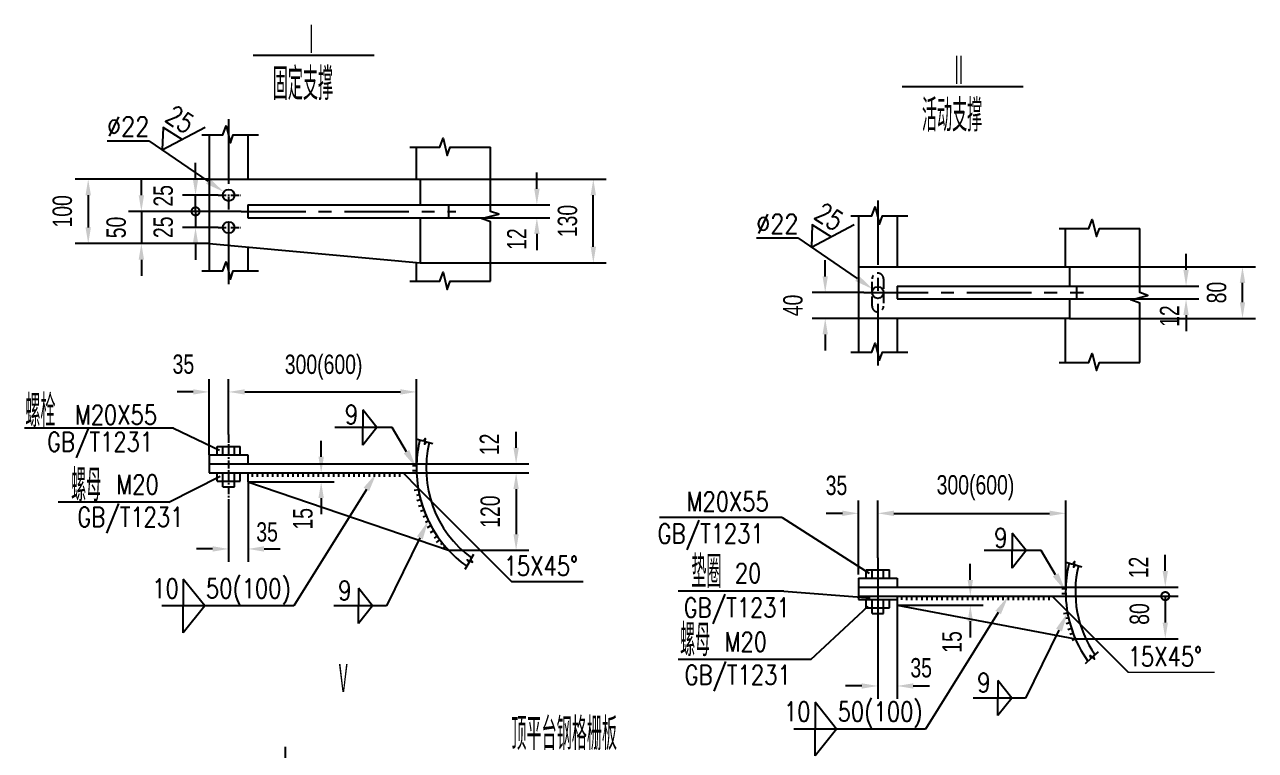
# Model space of a CAD drawing. Extents: x 148 to 221443, y -36682 to 6758.
# Drawn here: x 82846 to 86663, y -9674 to -7423 of the extents above; entities that cross this region are included whole.
import ezdxf
from ezdxf.enums import TextEntityAlignment as Align

# ---------------------------------------------------------------- set-up
doc = ezdxf.new("R2010")
doc.units = 0
doc.header["$LTSCALE"] = 10
doc.header["$MEASUREMENT"] = 0
doc.linetypes.add('CENTERX2', pattern=[4, 2.5, -0.5, 0.5, -0.5])
doc.linetypes.add('HIDDENX2', pattern=[0.75, 0.5, -0.25])
for name, color, linetype in [('2', 4, 'Continuous'), ('CENTER', 1, 'CENTERX2'), ('DIM', 4, 'Continuous'), ('HIDDEN', 7, 'HIDDENX2'), ('MAIN', 6, 'Continuous'), ('RED', 7, 'Continuous'), ('WHITE', 7, 'Continuous')]:
    doc.layers.add(name, color=color, linetype=linetype)
doc.layers.add('2（细实线）', color=3, linetype='Continuous', lineweight=20)
doc.styles.add('HZ', font='ROMS.SHX', dxfattribs={"width": 0.75, "bigfont": 'GBCBIG.SHX'})
doc.styles.get("Standard").update_dxf_attribs({"font": 'wison_e.shx', "width": 0.75, "bigfont": 'wison_c.shx'})
doc.styles.add('XW', font='ROMANS.shx', dxfattribs={"width": 0.85})
doc.dimstyles.new('DIM1', dxfattribs={"dimscale": 20, "dimtxt": 3, "dimasz": 2.5, "dimexe": 2, "dimexo": 0, "dimgap": 1, "dimtad": 0, "dimdec": 0, "dimzin": 0, "dimdsep": 46, "dimtxsty": 'Standard', "dimcen": 2, "dimclrd": 3, "dimclre": 3, "dimclrt": 3, "dimadec": 0, "dimazin": 0, "dimtfac": 0.666667, "dimtdec": 0, "dimtofl": 0, "dimtmove": 2, "dimatfit": 1, "dimfxl": 2, "dimtvp": 1.333333, "dimtolj": 1, "dimtzin": 0, "dimarcsym": 0})

# ---------------------------------------------------------------- blocks, each defined once
blk = doc.blocks.new('_DotSmall')
at = {"layer": 'WHITE', "color": 0, "const_width": 0.5}
blk.add_lwpolyline([(-0.0625, 0, 1), (0.0625, 0, 1)], format="xyb", close=True, dxfattribs=at)
blk = doc.blocks.new('*D410')
at = {"layer": 'Defpoints', "color": 0}
for p in [(83445.5, -7951.8), (83375.7, -8001.8), (83517.3, -8001.8)]:
    blk.add_point(p, dxfattribs=at)
at = {"layer": 'DIM', "color": 3, "lineweight": -2}
for p, q in [((83375.7, -7901.8), (83375.7, -7851.8)), ((83445.5, -7951.8), (83335.7, -7951.8)), ((83517.3, -8001.8), (83335.7, -8001.8)), ((83375.7, -8001.8), (83375.7, -8051.8))]:
    blk.add_line(p, q, dxfattribs=at)
at = {"layer": 'DIM', "color": 3}
blk.add_solid([(83367.3, -7901.8), (83384, -7901.8), (83375.7, -7951.8)], dxfattribs=at)
at = {"layer": 'DIM', "color": 3, "lineweight": -2, "xscale": 50, "yscale": 50, "zscale": 50, "rotation": 90}
blk.add_blockref('_DotSmall', (83375.7, -8001.8), dxfattribs=at)
at = {"layer": 'DIM', "color": 3, "insert": (83275.7, -7953.6), "char_height": 60, "attachment_point": 5, "rotation": 90}
blk.add_mtext('\\A1;25', dxfattribs=at)
blk = doc.blocks.new('*D411')
at = {"layer": 'Defpoints', "color": 0}
for p in [(83517.3, -8001.8), (83375.7, -8051.8), (83445.5, -8051.8)]:
    blk.add_point(p, dxfattribs=at)
at = {"layer": 'DIM', "color": 3, "lineweight": -2}
for p, q in [((83375.7, -8001.8), (83375.7, -7951.8)), ((83517.3, -8001.8), (83335.7, -8001.8)), ((83445.5, -8051.8), (83335.7, -8051.8)), ((83375.7, -8101.8), (83375.7, -8151.8))]:
    blk.add_line(p, q, dxfattribs=at)
at = {"layer": 'DIM', "color": 3}
blk.add_solid([(83384, -8101.8), (83367.3, -8101.8), (83375.7, -8051.8)], dxfattribs=at)
at = {"layer": 'DIM', "color": 3, "insert": (83275.7, -8051.2), "char_height": 60, "attachment_point": 5, "rotation": 90}
blk.add_mtext('\\A1;25', dxfattribs=at)
blk = doc.blocks.new('_None')
blk = doc.blocks.new('*D412')
at = {"layer": 'Defpoints', "color": 0}
for p in [(83418.4, -7901.8), (83042.8, -8101.8), (83418.4, -8101.8)]:
    blk.add_point(p, dxfattribs=at)
at = {"layer": 'DIM', "color": 3, "lineweight": -2}
for p, q in [((83418.4, -7901.8), (83002.8, -7901.8)), ((83042.8, -7951.8), (83042.8, -8051.8)), ((83418.4, -8101.8), (83002.8, -8101.8))]:
    blk.add_line(p, q, dxfattribs=at)
at = {"layer": 'DIM', "color": 3}
for points in [[(83051.2, -7951.8), (83034.5, -7951.8), (83042.8, -7901.8)], [(83034.5, -8051.8), (83051.2, -8051.8), (83042.8, -8101.8)]]:
    blk.add_solid(points, dxfattribs=at)
at = {"layer": 'DIM', "color": 3, "insert": (82962.8, -8001.8), "char_height": 60, "attachment_point": 5, "rotation": 90}
blk.add_mtext('\\A1;100', dxfattribs=at)
blk = doc.blocks.new('*D413')
at = {"layer": 'Defpoints', "color": 0}
for p in [(83517.3, -8001.8), (83207.7, -8101.8), (83418.4, -8101.8)]:
    blk.add_point(p, dxfattribs=at)
at = {"layer": 'DIM', "color": 3, "lineweight": -2}
for p, q in [((83207.7, -7951.8), (83207.7, -7901.8)), ((83517.3, -8001.8), (83167.7, -8001.8)), ((83207.7, -8001.8), (83207.7, -8101.8)), ((83418.4, -8101.8), (83167.7, -8101.8)), ((83207.7, -8151.8), (83207.7, -8201.8))]:
    blk.add_line(p, q, dxfattribs=at)
at = {"layer": 'DIM', "color": 3}
for points in [[(83199.3, -7951.8), (83216, -7951.8), (83207.7, -8001.8)], [(83216, -8151.8), (83199.3, -8151.8), (83207.7, -8101.8)]]:
    blk.add_solid(points, dxfattribs=at)
at = {"layer": 'DIM', "color": 3, "insert": (83129.7, -8051.8), "char_height": 60, "attachment_point": 5, "rotation": 90}
blk.add_mtext('\\A1;50', dxfattribs=at)
blk = doc.blocks.new('*D414')
at = {"layer": 'Defpoints', "color": 0}
for p in [(84160.6, -7981.7), (84434.3, -7981.7), (84160.6, -8021.8)]:
    blk.add_point(p, dxfattribs=at)
at = {"layer": 'DIM', "color": 3, "lineweight": -2}
for p, q in [((84434.3, -7931.7), (84434.3, -7881.7)), ((84160.6, -7981.7), (84474.3, -7981.7)), ((84160.6, -8021.8), (84474.3, -8021.8)), ((84434.3, -8071.8), (84434.3, -8121.8))]:
    blk.add_line(p, q, dxfattribs=at)
at = {"layer": 'DIM', "color": 3}
for points in [[(84426, -7931.7), (84442.7, -7931.7), (84434.3, -7981.7)], [(84442.7, -8071.8), (84426, -8071.8), (84434.3, -8021.8)]]:
    blk.add_solid(points, dxfattribs=at)
at = {"layer": 'DIM', "color": 3, "insert": (84372.1, -8087.9), "char_height": 60, "attachment_point": 5, "rotation": 90}
blk.add_mtext('\\A1;12', dxfattribs=at)
blk = doc.blocks.new('*D415')
at = {"layer": 'Defpoints', "color": 0}
for p in [(84072.7, -7901.8), (84609.4, -7901.8), (84072.7, -8161.8)]:
    blk.add_point(p, dxfattribs=at)
at = {"layer": 'DIM', "color": 3, "lineweight": -2}
for p, q in [((84072.7, -7901.8), (84649.4, -7901.8)), ((84609.4, -8111.8), (84609.4, -7951.8)), ((84072.7, -8161.8), (84649.4, -8161.8))]:
    blk.add_line(p, q, dxfattribs=at)
at = {"layer": 'DIM', "color": 3}
for points in [[(84617.7, -7951.8), (84601, -7951.8), (84609.4, -7901.8)], [(84601, -8111.8), (84617.7, -8111.8), (84609.4, -8161.8)]]:
    blk.add_solid(points, dxfattribs=at)
at = {"layer": 'DIM', "color": 3, "insert": (84529.4, -8031.8), "char_height": 60, "attachment_point": 5, "rotation": 90}
blk.add_mtext('\\A1;130', dxfattribs=at)
blk = doc.blocks.new('*D416')
at = {"layer": 'Defpoints', "color": 0}
for p in [(83478.4, -8561.8), (83478.4, -8694.2), (83418.4, -8757.1)]:
    blk.add_point(p, dxfattribs=at)
at = {"layer": 'DIM', "color": 3, "lineweight": -2}
for p, q in [((83418.4, -8757.1), (83418.4, -8521.8)), ((83478.4, -8694.2), (83478.4, -8521.8)), ((83368.4, -8561.8), (83318.4, -8561.8)), ((83528.4, -8561.8), (83578.4, -8561.8))]:
    blk.add_line(p, q, dxfattribs=at)
at = {"layer": 'DIM', "color": 3}
for points in [[(83368.4, -8570.1), (83368.4, -8553.5), (83418.4, -8561.8)], [(83528.4, -8553.5), (83528.4, -8570.1), (83478.4, -8561.8)]]:
    blk.add_solid(points, dxfattribs=at)
at = {"layer": 'DIM', "color": 3, "insert": (83338, -8476), "char_height": 60, "attachment_point": 5}
blk.add_mtext('\\A1;35', dxfattribs=at)
blk = doc.blocks.new('*D417')
at = {"layer": 'Defpoints', "color": 0}
for p in [(84061.2, -8561.8), (83478.4, -8694.2), (84061.2, -8785.1)]:
    blk.add_point(p, dxfattribs=at)
at = {"layer": 'DIM', "color": 3, "lineweight": -2}
for p, q in [((83478.4, -8694.2), (83478.4, -8521.8)), ((84061.2, -8785.1), (84061.2, -8521.8)), ((83528.4, -8561.8), (84011.2, -8561.8))]:
    blk.add_line(p, q, dxfattribs=at)
at = {"layer": 'DIM', "color": 3}
for points in [[(83528.4, -8553.5), (83528.4, -8570.1), (83478.4, -8561.8)], [(84011.2, -8570.1), (84011.2, -8553.5), (84061.2, -8561.8)]]:
    blk.add_solid(points, dxfattribs=at)
at = {"layer": 'DIM', "color": 3, "insert": (83772.9, -8485.1), "char_height": 60, "attachment_point": 5}
blk.add_mtext('\\A1;300(600)', dxfattribs=at)
blk = doc.blocks.new('*D418')
at = {"layer": 'Defpoints', "color": 0}
for p in [(83718.6, -8813.1), (83765.3, -8813.1), (83538.4, -8841.1)]:
    blk.add_point(p, dxfattribs=at)
at = {"layer": 'DIM', "color": 3, "lineweight": -2}
for p, q in [((83765.3, -8763.1), (83765.3, -8713.1)), ((83718.6, -8813.1), (83805.3, -8813.1)), ((83538.4, -8841.1), (83805.3, -8841.1)), ((83765.3, -8891.1), (83765.3, -8941.1))]:
    blk.add_line(p, q, dxfattribs=at)
at = {"layer": 'DIM', "color": 3}
for points in [[(83756.9, -8763.1), (83773.6, -8763.1), (83765.3, -8813.1)], [(83773.6, -8891.1), (83756.9, -8891.1), (83765.3, -8841.1)]]:
    blk.add_solid(points, dxfattribs=at)
at = {"layer": 'DIM', "color": 3, "insert": (83708.9, -8955.3), "char_height": 60, "attachment_point": 5, "rotation": 90}
blk.add_mtext('\\A1;15', dxfattribs=at)
blk = doc.blocks.new('*D419')
at = {"layer": 'Defpoints', "color": 0}
for p in [(84061.2, -8785.1), (84061.2, -8813.1), (84369.9, -8813.1)]:
    blk.add_point(p, dxfattribs=at)
at = {"layer": 'DIM', "color": 3, "lineweight": -2}
for p, q in [((84369.9, -8735.1), (84369.9, -8685.1)), ((84061.2, -8785.1), (84409.9, -8785.1)), ((84061.2, -8813.1), (84409.9, -8813.1)), ((84369.9, -8863.1), (84369.9, -8913.1))]:
    blk.add_line(p, q, dxfattribs=at)
at = {"layer": 'DIM', "color": 3}
for points in [[(84361.6, -8735.1), (84378.3, -8735.1), (84369.9, -8785.1)], [(84378.3, -8863.1), (84361.6, -8863.1), (84369.9, -8813.1)]]:
    blk.add_solid(points, dxfattribs=at)
at = {"layer": 'DIM', "color": 3, "insert": (84287, -8724.4), "char_height": 60, "attachment_point": 5, "rotation": 90}
blk.add_mtext('\\A1;12', dxfattribs=at)
blk = doc.blocks.new('*D420')
at = {"layer": 'Defpoints', "color": 0}
for p in [(84061.2, -8813.1), (84160.6, -9053.1), (84369.9, -9053.1)]:
    blk.add_point(p, dxfattribs=at)
at = {"layer": 'DIM', "color": 3, "lineweight": -2}
for p, q in [((84061.2, -8813.1), (84409.9, -8813.1)), ((84369.9, -8863.1), (84369.9, -9003.1)), ((84160.6, -9053.1), (84409.9, -9053.1))]:
    blk.add_line(p, q, dxfattribs=at)
at = {"layer": 'DIM', "color": 3}
for points in [[(84378.3, -8863.1), (84361.6, -8863.1), (84369.9, -8813.1)], [(84361.6, -9003.1), (84378.3, -9003.1), (84369.9, -9053.1)]]:
    blk.add_solid(points, dxfattribs=at)
at = {"layer": 'DIM', "color": 3, "insert": (84289.9, -8933.1), "char_height": 60, "attachment_point": 5, "rotation": 90}
blk.add_mtext('\\A1;120', dxfattribs=at)
blk = doc.blocks.new('*D421')
at = {"layer": 'Defpoints', "color": 0}
for p in [(85447.9, -8253.6), (85328.6, -8333.6), (85431.7, -8333.6)]:
    blk.add_point(p, dxfattribs=at)
at = {"layer": 'DIM', "color": 3, "lineweight": -2}
for p, q in [((85328.6, -8203.6), (85328.6, -8153.6)), ((85447.9, -8253.6), (85288.6, -8253.6)), ((85431.7, -8333.6), (85288.6, -8333.6)), ((85328.6, -8383.6), (85328.6, -8433.6))]:
    blk.add_line(p, q, dxfattribs=at)
at = {"layer": 'DIM', "color": 3}
for points in [[(85320.3, -8203.6), (85336.9, -8203.6), (85328.6, -8253.6)], [(85336.9, -8383.6), (85320.3, -8383.6), (85328.6, -8333.6)]]:
    blk.add_solid(points, dxfattribs=at)
at = {"layer": 'DIM', "color": 3, "insert": (85228.6, -8293.6), "char_height": 60, "attachment_point": 5, "rotation": 90}
blk.add_mtext('\\A1;40', dxfattribs=at)
blk = doc.blocks.new('*D422')
at = {"layer": 'Defpoints', "color": 0}
for p in [(85491.7, -8938.4), (85491.7, -9076.2), (85431.7, -9128.6)]:
    blk.add_point(p, dxfattribs=at)
at = {"layer": 'DIM', "color": 3, "lineweight": -2}
for p, q in [((85431.7, -9128.6), (85431.7, -8898.4)), ((85491.7, -9076.2), (85491.7, -8898.4)), ((85381.7, -8938.4), (85331.7, -8938.4)), ((85541.7, -8938.4), (85591.7, -8938.4))]:
    blk.add_line(p, q, dxfattribs=at)
at = {"layer": 'DIM', "color": 3}
for points in [[(85381.7, -8946.7), (85381.7, -8930), (85431.7, -8938.4)], [(85541.7, -8930), (85541.7, -8946.7), (85491.7, -8938.4)]]:
    blk.add_solid(points, dxfattribs=at)
at = {"layer": 'DIM', "color": 3, "insert": (85363.5, -8852), "char_height": 60, "attachment_point": 5}
blk.add_mtext('\\A1;35', dxfattribs=at)
blk = doc.blocks.new('*D423')
at = {"layer": 'Defpoints', "color": 0}
for p in [(86074.6, -8938.4), (85491.7, -9076.2), (86074.6, -9167.1)]:
    blk.add_point(p, dxfattribs=at)
at = {"layer": 'DIM', "color": 3, "lineweight": -2}
for p, q in [((85491.7, -9076.2), (85491.7, -8898.4)), ((86074.6, -9167.1), (86074.6, -8898.4)), ((85541.7, -8938.4), (86024.6, -8938.4))]:
    blk.add_line(p, q, dxfattribs=at)
at = {"layer": 'DIM', "color": 3}
for points in [[(85541.7, -8930), (85541.7, -8946.7), (85491.7, -8938.4)], [(86024.6, -8946.7), (86024.6, -8930), (86074.6, -8938.4)]]:
    blk.add_solid(points, dxfattribs=at)
at = {"layer": 'DIM', "color": 3, "insert": (85794.6, -8858.9), "char_height": 60, "attachment_point": 5}
blk.add_mtext('\\A1;300(600)', dxfattribs=at)
blk = doc.blocks.new('*D424')
at = {"layer": 'Defpoints', "color": 0}
for p in [(85731.9, -9195.1), (85778.6, -9195.1), (85551.7, -9223.1)]:
    blk.add_point(p, dxfattribs=at)
at = {"layer": 'DIM', "color": 3, "lineweight": -2}
for p, q in [((85778.6, -9145.1), (85778.6, -9095.1)), ((85731.9, -9195.1), (85818.6, -9195.1)), ((85551.7, -9223.1), (85818.6, -9223.1)), ((85778.6, -9273.1), (85778.6, -9323.1))]:
    blk.add_line(p, q, dxfattribs=at)
at = {"layer": 'DIM', "color": 3}
for points in [[(85770.3, -9145.1), (85787, -9145.1), (85778.6, -9195.1)], [(85787, -9273.1), (85770.3, -9273.1), (85778.6, -9223.1)]]:
    blk.add_solid(points, dxfattribs=at)
at = {"layer": 'DIM', "color": 3, "insert": (85722.3, -9337.3), "char_height": 60, "attachment_point": 5, "rotation": 90}
blk.add_mtext('\\A1;15', dxfattribs=at)
blk = doc.blocks.new('*D425')
at = {"layer": 'Defpoints', "color": 0}
for p in [(86086.1, -8173.6), (86622.7, -8173.6), (86086.1, -8333.6)]:
    blk.add_point(p, dxfattribs=at)
at = {"layer": 'DIM', "color": 3, "lineweight": -2}
for p, q in [((86086.1, -8173.6), (86662.7, -8173.6)), ((86622.7, -8283.6), (86622.7, -8223.6)), ((86086.1, -8333.6), (86662.7, -8333.6))]:
    blk.add_line(p, q, dxfattribs=at)
at = {"layer": 'DIM', "color": 3}
for points in [[(86631.1, -8223.6), (86614.4, -8223.6), (86622.7, -8173.6)], [(86614.4, -8283.6), (86631.1, -8283.6), (86622.7, -8333.6)]]:
    blk.add_solid(points, dxfattribs=at)
at = {"layer": 'DIM', "color": 3, "insert": (86542.7, -8253.6), "char_height": 60, "attachment_point": 5, "rotation": 90}
blk.add_mtext('\\A1;80', dxfattribs=at)
blk = doc.blocks.new('*D426')
at = {"layer": 'Defpoints', "color": 0}
for p in [(86107.8, -8233.5), (86447.7, -8233.5), (86107.8, -8273.6)]:
    blk.add_point(p, dxfattribs=at)
at = {"layer": 'DIM', "color": 3, "lineweight": -2}
for p, q in [((86447.7, -8183.5), (86447.7, -8133.5)), ((86107.8, -8233.5), (86487.7, -8233.5)), ((86107.8, -8273.6), (86487.7, -8273.6)), ((86447.7, -8323.6), (86447.7, -8373.6))]:
    blk.add_line(p, q, dxfattribs=at)
at = {"layer": 'DIM', "color": 3}
for points in [[(86439.4, -8183.5), (86456, -8183.5), (86447.7, -8233.5)], [(86456, -8323.6), (86439.4, -8323.6), (86447.7, -8273.6)]]:
    blk.add_solid(points, dxfattribs=at)
at = {"layer": 'DIM', "color": 3, "insert": (86396.6, -8326.7), "char_height": 60, "attachment_point": 5, "rotation": 90}
blk.add_mtext('\\A1;12', dxfattribs=at)
blk = doc.blocks.new('*D427')
at = {"layer": 'Defpoints', "color": 0}
for p in [(86074.6, -9167.1), (86074.6, -9195.1), (86383.3, -9195.1)]:
    blk.add_point(p, dxfattribs=at)
at = {"layer": 'DIM', "color": 3, "lineweight": -2}
for p, q in [((86383.3, -9117.1), (86383.3, -9067.1)), ((86074.6, -9167.1), (86423.3, -9167.1)), ((86074.6, -9195.1), (86423.3, -9195.1)), ((86383.3, -9195.1), (86383.3, -9245.1))]:
    blk.add_line(p, q, dxfattribs=at)
at = {"layer": 'DIM', "color": 3}
blk.add_solid([(86375, -9117.1), (86391.6, -9117.1), (86383.3, -9167.1)], dxfattribs=at)
at = {"layer": 'DIM', "color": 3, "insert": (86300.3, -9106.4), "char_height": 60, "attachment_point": 5, "rotation": 90}
blk.add_mtext('\\A1;12', dxfattribs=at)
blk = doc.blocks.new('*D428')
at = {"layer": 'Defpoints', "color": 0}
for p in [(86074.6, -9195.1), (86104, -9327.1), (86383.3, -9327.1)]:
    blk.add_point(p, dxfattribs=at)
at = {"layer": 'DIM', "color": 3, "lineweight": -2}
for p, q in [((86074.6, -9195.1), (86423.3, -9195.1)), ((86383.3, -9195.1), (86383.3, -9277.1)), ((86104, -9327.1), (86423.3, -9327.1))]:
    blk.add_line(p, q, dxfattribs=at)
at = {"layer": 'DIM', "color": 3}
blk.add_solid([(86375, -9277.1), (86391.6, -9277.1), (86383.3, -9327.1)], dxfattribs=at)
at = {"layer": 'DIM', "color": 3, "lineweight": -2, "xscale": 50, "yscale": 50, "zscale": 50, "rotation": 90}
blk.add_blockref('_DotSmall', (86383.3, -9195.1), dxfattribs=at)
at = {"layer": 'DIM', "color": 3, "insert": (86303.3, -9250.6), "char_height": 60, "attachment_point": 5, "rotation": 90}
blk.add_mtext('\\A1;80', dxfattribs=at)
blk = doc.blocks.new('*D432')
at = {"layer": 'Defpoints', "color": 0}
for p in [(85551.7, -9223.1), (85491.7, -9277.3), (85551.7, -9473.8)]:
    blk.add_point(p, dxfattribs=at)
at = {"layer": 'WHITE', "color": 3, "linetype": 'Continuous', "lineweight": -2}
for p, q in [((85551.7, -9223.1), (85551.7, -9513.8)), ((85491.7, -9277.3), (85491.7, -9513.8)), ((85441.7, -9473.8), (85391.7, -9473.8)), ((85601.7, -9473.8), (85651.7, -9473.8))]:
    blk.add_line(p, q, dxfattribs=at)
at = {"layer": 'WHITE', "color": 3}
for points in [[(85441.7, -9482.1), (85441.7, -9465.4), (85491.7, -9473.8)], [(85601.7, -9465.4), (85601.7, -9482.1), (85551.7, -9473.8)]]:
    blk.add_solid(points, dxfattribs=at)
at = {"layer": 'WHITE', "color": 3, "insert": (85626.2, -9417.7), "char_height": 60, "attachment_point": 5}
blk.add_mtext('\\A1;35', dxfattribs=at)
blk = doc.blocks.new('*D433')
at = {"layer": 'Defpoints', "color": 0}
for p in [(83538.4, -8841.1), (83478.4, -8895.3), (83538.4, -9048.8)]:
    blk.add_point(p, dxfattribs=at)
at = {"layer": 'WHITE', "color": 3, "linetype": 'Continuous', "lineweight": -2}
for p, q in [((83538.4, -8841.1), (83538.4, -9088.8)), ((83478.4, -8895.3), (83478.4, -9088.8)), ((83428.4, -9048.8), (83378.4, -9048.8)), ((83588.4, -9048.8), (83638.4, -9048.8))]:
    blk.add_line(p, q, dxfattribs=at)
at = {"layer": 'WHITE', "color": 3}
for points in [[(83428.4, -9057.2), (83428.4, -9040.5), (83478.4, -9048.8)], [(83588.4, -9040.5), (83588.4, -9057.2), (83538.4, -9048.8)]]:
    blk.add_solid(points, dxfattribs=at)
at = {"layer": 'WHITE', "color": 3, "insert": (83597.6, -8996.4), "char_height": 60, "attachment_point": 5}
blk.add_mtext('\\A1;35', dxfattribs=at)

msp = doc.modelspace()

# ---------------------------------------------------------------- linework, layer by layer
at = {"color": 3}
for p, q in [((83554.2949, -7517.1685), (83929.434, -7517.1685)), ((85567.6567, -7615.0129), (85942.7959, -7615.0129)), ((83101.947, -7782.5858), (83230.6613, -7782.5858)), ((83230.6613, -7782.5858), (83413.9502, -7907.8009)), ((84060.9413, -7901.8), (84060.9413, -7803.1729)), ((85115.3088, -8084.3641), (85244.0231, -8084.3641)), ((85244.0231, -8084.3641), (85427.312, -8209.5792)), ((86074.3031, -8173.5783), (86074.3031, -8054.9512)), ((84060.9413, -8218.6442), (84060.9413, -8160.7197)), ((86074.3031, -8470.4225), (86074.3031, -8333.5783)), ((83307.2475, -8673.9881), (82845.5868, -8673.9881)), ((83307.2475, -8673.9881), (83450.2331, -8742.1163)), ((83985.4195, -8672.1354), (83807.9474, -8672.1354)), ((84029.9131, -8747.2139), (83985.4195, -8672.1354)), ((83292.6242, -8903.7954), (83451.692, -8823.0997)), ((83905.4915, -8864.0394), (83680.1822, -9225.4965)), ((84065.9058, -8859.8236), (84356.1413, -9150.0591)), ((83292.6242, -8903.7954), (82949.8304, -8903.7954)), ((85195.148, -8951.646), (84814.9423, -8951.646)), ((85195.148, -8951.646), (85464.912, -9123.8334)), ((84071.3143, -9014.7401), (83967.7108, -9225.4965)), ((85998.7813, -9054.1143), (85821.3093, -9054.1143)), ((86043.2749, -9129.1928), (85998.7813, -9054.1143)), ((84356.1413, -9150.0591), (84577.8431, -9150.0591)), ((85200.1116, -9179.8553), (84872.8071, -9179.8553)), ((85200.1116, -9179.8553), (85468.4486, -9200.0538)), ((83680.1822, -9225.4965), (83271.5021, -9225.4965)), ((83967.7108, -9225.4965), (83804.8355, -9225.4965)), ((85284.4929, -9391.7751), (85462.2281, -9226.502)), ((85864.946, -9246.0183), (85639.6367, -9607.4754)), ((86079.2677, -9241.8025), (86268.5587, -9431.0935)), ((86053.6195, -9300.4408), (85950.016, -9511.1973)), ((85284.4929, -9391.7751), (84872.8071, -9391.7751)), ((85950.016, -9511.1973), (85787.1407, -9511.1973)), ((85639.6367, -9607.4754), (85230.9566, -9607.4754))]:
    msp.add_line(p, q, dxfattribs=at)
at = {"linetype": 'Continuous'}
for p, q in [((83938.3192, -8672.1354), (83894.5845, -8617.521)), ((83894.5845, -8617.521), (83894.5845, -8672.1354)), ((83938.3192, -8672.1354), (83894.5845, -8726.7499)), ((83894.5845, -8726.7499), (83894.5845, -8672.1354)), ((85951.681, -9054.1143), (85907.9463, -8999.4999)), ((85907.9463, -8999.4999), (85907.9463, -9054.1143)), ((85951.681, -9054.1143), (85907.9463, -9108.7288)), ((85907.9463, -9108.7288), (85907.9463, -9054.1143)), ((83404.2203, -9225.4965), (83337.7239, -9142.4581)), ((83337.7239, -9142.4581), (83337.7239, -9225.4965)), ((83881.2009, -9170.8821), (83881.2009, -9225.4965)), ((83924.9356, -9225.4965), (83881.2009, -9170.8821)), ((83404.2203, -9225.4965), (83337.7239, -9308.5349)), ((83337.7239, -9308.5349), (83337.7239, -9225.4965)), ((83924.9356, -9225.4965), (83881.2009, -9280.1109)), ((83881.2009, -9280.1109), (83881.2009, -9225.4965)), ((85907.2408, -9511.1973), (85863.5061, -9456.5828)), ((85863.5061, -9456.5828), (85863.5061, -9511.1973)), ((85363.6748, -9607.4754), (85297.1784, -9524.437)), ((85297.1784, -9524.437), (85297.1784, -9607.4754)), ((85907.2408, -9511.1973), (85863.5061, -9565.8117)), ((85863.5061, -9565.8117), (85863.5061, -9511.1973)), ((85363.6748, -9607.4754), (85297.1784, -9690.5138)), ((85297.1784, -9690.5138), (85297.1784, -9607.4754))]:
    msp.add_line(p, q, dxfattribs=at)
at = {"color": 3}
for points in [[(83333.7763, -7778.7239), (83275.0318, -7741.994), (83272.595, -7811.2331), (83405.1545, -7740.7965)], [(85347.1381, -8080.5022), (85288.3937, -8043.7723), (85285.9568, -8113.0114), (85418.5163, -8042.5748)]]:
    msp.add_lwpolyline(points, dxfattribs=at)
for centre, radius, start, end in [((84434.5292, -8799.1215), 343.5879, 166.478644, 233.8611041), ((84434.5292, -8799.1215), 373.5879, 182.1476303, 234.3596112), ((86447.8911, -9181.1004), 373.5879, 166.282801, 177.8513203), ((86447.8911, -9181.1004), 343.5879, 166.478644, 214.8469909), ((86447.8911, -9181.1004), 373.5879, 182.1476303, 215.3454981)]:
    msp.add_arc(centre, radius, start, end, dxfattribs=at)
for points in [[(83419.5911, -7899.5438), (83408.3093, -7916.058), (83463.4929, -7941.6464)], [(85432.9529, -8201.3221), (85421.6711, -8217.8364), (85476.8548, -8243.4247)], [(84038.4721, -8742.0424), (84021.3541, -8752.3853), (84060.9417, -8798.5678)], [(83897.0052, -8858.7496), (83913.9778, -8869.3292), (83937.2305, -8813.1215)], [(84062.34, -9010.3285), (84080.2886, -9019.1517), (84097.7838, -8960.8943)], [(86051.8339, -9124.0213), (86034.7159, -9134.3642), (86074.3035, -9180.5467)], [(85856.4597, -9240.7285), (85873.4323, -9251.3081), (85896.685, -9195.1004)], [(86044.6452, -9296.0293), (86062.5938, -9304.8524), (86080.0889, -9246.5951)]]:
    msp.add_solid(points, dxfattribs=at)
at = {"layer": '2（细实线）'}
msp.add_line((86268.5587, -9431.0935), (86536.3075, -9431.0935), dxfattribs=at)
at = {"layer": 'CENTER', "ltscale": 8}
for p, q in [((83478.3558, -7716.3123), (83478.3558, -8227.6145)), ((85491.7176, -7968.0906), (85491.7176, -8479.3928)), ((83517.2651, -8001.8), (84182.6466, -8001.8)), ((85447.9, -8253.5783), (86129.9129, -8253.5783)), ((85491.7176, -9076.1939), (85491.7176, -9277.3082))]:
    msp.add_line(p, q, dxfattribs=at)
at = {"layer": 'CENTER'}
for p, q in [((83445.5372, -7951.8), (83515.9163, -7951.8)), ((83445.5372, -8051.8), (83515.9163, -8051.8)), ((83478.3558, -8694.215), (83478.3558, -8895.3293))]:
    msp.add_line(p, q, dxfattribs=at)
at = {"layer": 'CENTER', "ltscale": 6}
msp.add_line((83653.582, -9662.6818), (83653.582, -10173.9839), dxfattribs=at)
at = {"layer": 'DIM'}
for p, q in [((83552.3879, -8825.022), (83552.3879, -8813.1215)), ((83568.1467, -8825.3327), (83568.1467, -8813.1215)), ((83583.9055, -8825.3327), (83583.9055, -8813.1215)), ((83599.6643, -8825.3327), (83599.6643, -8813.1215)), ((83615.4232, -8825.3327), (83615.4232, -8813.1215)), ((83631.182, -8825.3327), (83631.182, -8813.1215)), ((83646.9408, -8825.3327), (83646.9408, -8813.1215)), ((83662.6996, -8825.3327), (83662.6996, -8813.1215)), ((83678.4584, -8825.3327), (83678.4584, -8813.1215)), ((83694.2173, -8825.3327), (83694.2173, -8813.1215)), ((83709.9761, -8825.3327), (83709.9761, -8813.1215)), ((83725.7349, -8825.3327), (83725.7349, -8813.1215)), ((83741.4937, -8825.3327), (83741.4937, -8813.1215)), ((83757.2526, -8825.3327), (83757.2526, -8813.1215)), ((83773.0114, -8825.3327), (83773.0114, -8813.1215)), ((83788.7702, -8825.3327), (83788.7702, -8813.1215)), ((83804.529, -8825.3327), (83804.529, -8813.1215)), ((83820.2879, -8825.3327), (83820.2879, -8813.1215)), ((83836.0467, -8825.3327), (83836.0467, -8813.1215)), ((83851.8055, -8825.3327), (83851.8055, -8813.1215)), ((83867.5643, -8825.3327), (83867.5643, -8813.1215)), ((83883.3231, -8825.3327), (83883.3231, -8813.1215)), ((83899.082, -8825.3327), (83899.082, -8813.1215)), ((83914.8408, -8825.3327), (83914.8408, -8813.1215)), ((83930.5996, -8825.3327), (83930.5996, -8813.1215)), ((83946.3584, -8825.3327), (83946.3584, -8813.1215)), ((83962.1173, -8825.3327), (83962.1173, -8813.1215)), ((83977.8761, -8825.3327), (83977.8761, -8813.1215)), ((83993.6349, -8825.3327), (83993.6349, -8813.1215)), ((84009.3937, -8825.3327), (84009.3937, -8813.1215)), ((84061.0365, -8790.6884), (84048.7304, -8790.6884)), ((84061.0131, -8806.4472), (84048.7304, -8806.4472)), ((84053.8286, -8866.913), (84066.7271, -8864.6162)), ((84061.708, -8881.8762), (84069.818, -8880.0761)), ((84062.496, -8898.4145), (84073.5759, -8895.4574)), ((84067.2236, -8916.5279), (84078.6781, -8912.8665)), ((84073.5271, -8931.4911), (84083.777, -8927.7327)), ((84081.4065, -8949.6045), (84090.847, -8945.5814)), ((84088.498, -8965.3552), (84097.7838, -8960.8943)), ((84094.8015, -8981.8935), (84105.5319, -8976.1206)), ((84104.2567, -8997.6443), (84114.334, -8991.5869)), ((84116.8638, -9014.9701), (84125.5254, -9009.0847)), ((84123.1673, -9028.3582), (84133.6834, -9020.6158)), ((84136.5623, -9035.4461), (84141.8268, -9031.2706)), ((84145.2296, -9045.684), (84150.1972, -9041.4503)), ((85565.7497, -9207.0009), (85565.7497, -9195.1004)), ((85581.5085, -9207.3116), (85581.5085, -9195.1004)), ((85597.2673, -9207.3116), (85597.2673, -9195.1004)), ((85613.0262, -9207.3116), (85613.0262, -9195.1004)), ((85628.785, -9207.3116), (85628.785, -9195.1004)), ((85644.5438, -9207.3116), (85644.5438, -9195.1004)), ((85660.3026, -9207.3116), (85660.3026, -9195.1004)), ((85676.0615, -9207.3116), (85676.0615, -9195.1004)), ((85691.8203, -9207.3116), (85691.8203, -9195.1004)), ((85707.5791, -9207.3116), (85707.5791, -9195.1004)), ((85723.3379, -9207.3116), (85723.3379, -9195.1004)), ((85739.0967, -9207.3116), (85739.0967, -9195.1004)), ((85754.8556, -9207.3116), (85754.8556, -9195.1004)), ((85770.6144, -9207.3116), (85770.6144, -9195.1004)), ((85786.3732, -9207.3116), (85786.3732, -9195.1004)), ((85802.132, -9207.3116), (85802.132, -9195.1004)), ((85817.8909, -9207.3116), (85817.8909, -9195.1004)), ((85833.6497, -9207.3116), (85833.6497, -9195.1004)), ((85849.4085, -9207.3116), (85849.4085, -9195.1004)), ((85865.1673, -9207.3116), (85865.1673, -9195.1004)), ((85880.9262, -9207.3116), (85880.9262, -9195.1004)), ((85896.685, -9207.3116), (85896.685, -9195.1004)), ((85912.4438, -9207.3116), (85912.4438, -9195.1004)), ((85928.2026, -9207.3116), (85928.2026, -9195.1004)), ((85943.9614, -9207.3116), (85943.9614, -9195.1004)), ((85959.7203, -9207.3116), (85959.7203, -9195.1004)), ((85975.4791, -9207.3116), (85975.4791, -9195.1004)), ((85991.2379, -9207.3116), (85991.2379, -9195.1004)), ((86006.9967, -9207.3116), (86006.9967, -9195.1004)), ((86022.7556, -9207.3116), (86022.7556, -9195.1004)), ((86074.3983, -9172.6673), (86062.0922, -9172.6673)), ((86074.3749, -9188.4261), (86062.0922, -9188.4261)), ((86067.1905, -9248.8919), (86080.0889, -9246.5951)), ((86075.0698, -9263.8551), (86083.1798, -9262.055)), ((86075.8578, -9280.3934), (86086.9377, -9277.4363)), ((86080.5854, -9298.5068), (86092.04, -9294.8454)), ((86086.8889, -9313.47), (86097.1389, -9309.7116)), ((86094.7683, -9331.5834), (86104.2089, -9327.5603))]:
    msp.add_line(p, q, dxfattribs=at)
msp.add_arc((84434.5292, -8799.1215), 373.5879, 166.282801, 177.8519041, dxfattribs=at)
at = {"layer": 'HIDDEN', "color": 2, "ltscale": 6}
for p, q in [((85473.7176, -8295.5783), (85473.7176, -8211.5783)), ((85509.7176, -8211.5783), (85509.7176, -8295.5783))]:
    msp.add_line(p, q, dxfattribs=at)
for centre, start, end in [((85491.7176, -8211.5783), 0, 180), ((85491.7176, -8295.5783), 180, 0)]:
    msp.add_arc(centre, 18, start, end, dxfattribs=at)
at = {"layer": 'MAIN', "linetype": 'Continuous'}
for points in [[(83394.9814, -7764.1507), (83460.1505, -7764.1507), (83470.5184, -7736.0239), (83483.8484, -7789.3169), (83492.7351, -7764.1507), (83571.2343, -7764.1507)], [(84040.4836, -7803.1729), (84132.8459, -7803.1729), (84143.2137, -7775.046), (84156.5438, -7828.3391), (84165.4304, -7803.1729), (84290.8379, -7803.1729)], [(84290.8379, -8218.6442), (84290.8379, -8034.6785), (84262.7111, -8024.3106), (84316.0041, -8010.9806), (84290.8379, -8002.0939), (84290.8379, -7803.1729)], [(85408.3432, -8015.929), (85473.5123, -8015.929), (85483.8802, -7987.8022), (85497.2102, -8041.0952), (85506.0969, -8015.929), (85584.5961, -8015.929)], [(86053.8455, -8054.9512), (86146.2077, -8054.9512), (86156.5756, -8026.8243), (86169.9056, -8080.1174), (86178.7923, -8054.9512), (86304.1997, -8054.9512)], [(86304.1997, -8470.4225), (86304.1997, -8286.4568), (86276.0729, -8276.089), (86329.3659, -8262.7589), (86304.1997, -8253.8723), (86304.1997, -8054.9512)], [(83394.9814, -8186.4408), (83460.1505, -8186.4408), (83470.5184, -8158.3139), (83483.8484, -8211.607), (83492.7351, -8186.4408), (83571.2343, -8186.4408)], [(84040.4836, -8218.6442), (84132.8459, -8218.6442), (84143.2137, -8190.5174), (84156.5438, -8243.8104), (84165.4304, -8218.6442), (84290.8379, -8218.6442)], [(85408.3432, -8438.2191), (85473.5123, -8438.2191), (85483.8802, -8410.0923), (85497.2102, -8463.3853), (85506.0969, -8438.2191), (85584.5961, -8438.2191)], [(86053.8455, -8470.4225), (86146.2077, -8470.4225), (86156.5756, -8442.2957), (86169.9056, -8495.5887), (86178.7923, -8470.4225), (86304.1997, -8470.4225)], [(84059.4242, -8707.0517), (84082.4985, -8713.6502), (84088.3367, -8705.9641), (84085.3132, -8723.8108), (84091.6321, -8716.2621), (84111.3413, -8721.8983)], [(84211.8844, -9111.3344), (84223.8667, -9090.5405), (84217.8204, -9083.017), (84234.4063, -9090.2663), (84228.6097, -9082.3096), (84238.8445, -9064.5482)], [(86072.7861, -9089.0306), (86095.8603, -9095.6291), (86101.6985, -9087.943), (86098.675, -9105.7897), (86104.9939, -9098.241), (86124.7031, -9103.8772)], [(86135.6748, -9403.7405), (86153.7779, -9387.9851), (86150.5127, -9378.9021), (86163.8319, -9391.1596), (86160.9438, -9381.7485), (86176.4069, -9368.2907)]]:
    msp.add_lwpolyline(points, dxfattribs=at)
at = {"layer": 'RED'}
for p, q in [((83418.3558, -7764.1507), (83418.3558, -8186.4408)), ((83538.3558, -7764.1507), (83538.3558, -7901.8)), ((83418.3558, -7901.8), (84072.7233, -7901.8)), ((84072.7233, -7901.8), (84072.7233, -7981.7415)), ((83538.3558, -7981.8), (84160.5731, -7981.7256)), ((83538.3558, -7981.8), (83538.3558, -8021.8)), ((84160.5731, -7981.7256), (84160.5731, -8021.8)), ((85431.7176, -8015.929), (85431.7176, -8438.2191)), ((85551.7176, -8015.929), (85551.7176, -8173.5783)), ((83538.3558, -8021.8), (84160.5731, -8021.8)), ((84072.7233, -8021.8), (84072.7233, -8161.8)), ((83418.3558, -8101.8), (84072.7233, -8161.8)), ((83538.3558, -8112.7091), (83538.3558, -8186.4408)), ((85431.7176, -8173.5783), (86086.0851, -8173.5783)), ((86086.0851, -8173.5783), (86086.0851, -8233.5199)), ((85551.7176, -8233.5783), (86107.8394, -8233.5039)), ((85551.7176, -8233.5783), (85551.7176, -8273.5783)), ((86107.8394, -8233.5039), (86107.8394, -8273.5783)), ((85551.7176, -8273.5783), (86107.8394, -8273.5783)), ((86086.0851, -8273.5783), (86086.0851, -8333.5783)), ((85431.7176, -8333.5783), (86086.0851, -8333.5783)), ((85551.7176, -8333.5783), (85551.7176, -8438.2191)), ((83442.3558, -8731.5215), (83514.3558, -8731.5215)), ((83442.3558, -8757.1215), (83442.3558, -8731.5215)), ((83460.3558, -8757.1215), (83460.3558, -8731.5215)), ((83496.3558, -8757.1215), (83496.3558, -8731.5215)), ((83514.3558, -8757.1215), (83514.3558, -8731.5215)), ((83418.3558, -8757.1215), (83538.3558, -8757.1215)), ((83418.3558, -8757.1215), (83418.3558, -8785.1215)), ((83538.3558, -8757.1215), (83538.3558, -8785.1215)), ((83418.3558, -8785.1215), (83418.3558, -8813.1215)), ((83418.3558, -8785.1215), (84061.2037, -8785.1215)), ((83418.3558, -8813.1215), (84061.2037, -8813.1215)), ((83442.3558, -8838.7215), (83442.3558, -8813.1215)), ((83460.3558, -8856.2727), (83460.3558, -8813.1215)), ((83496.3558, -8856.2727), (83496.3558, -8813.1215)), ((83514.3558, -8838.7215), (83514.3558, -8813.1215)), ((83538.3558, -8813.1215), (83538.3558, -8841.1215)), ((84019.2037, -8813.1215), (84065.9058, -8859.8236)), ((83442.3558, -8838.7215), (83514.3558, -8838.7215)), ((83538.3558, -8841.1215), (84160.5731, -9053.1215)), ((83460.3558, -8856.2727), (83496.3558, -8856.2727)), ((85455.7176, -9113.5004), (85527.7176, -9113.5004)), ((85455.7176, -9139.1004), (85455.7176, -9113.5004)), ((85473.7176, -9139.1004), (85473.7176, -9113.5004)), ((85509.7176, -9139.1004), (85509.7176, -9113.5004)), ((85527.7176, -9139.1004), (85527.7176, -9113.5004)), ((85431.7176, -9139.1004), (85551.7176, -9139.1004)), ((85431.7176, -9139.1004), (85431.7176, -9167.1004)), ((85551.7176, -9139.1004), (85551.7176, -9167.1004)), ((85431.7176, -9167.1004), (86074.5655, -9167.1004)), ((85431.7176, -9167.1004), (85431.7176, -9205.5567)), ((85431.7176, -9195.1004), (86074.5655, -9195.1004)), ((85551.7176, -9195.1004), (85551.7176, -9223.1004)), ((86032.5655, -9195.1004), (86079.2677, -9241.8025)), ((85431.7176, -9205.5567), (85551.7176, -9205.5567)), ((85455.7176, -9231.1567), (85455.7176, -9205.5567)), ((85455.7176, -9231.1567), (85527.7176, -9231.1567)), ((85473.7176, -9248.7079), (85473.7176, -9205.5567)), ((85509.7176, -9248.7079), (85509.7176, -9205.5567)), ((85527.7176, -9231.1567), (85527.7176, -9205.5567)), ((85551.7176, -9223.1004), (86104.0132, -9327.1004)), ((85473.7176, -9248.7079), (85509.7176, -9248.7079))]:
    msp.add_line(p, q, dxfattribs=at)
for centre in [(83478.3558, -7951.8), (83478.3558, -8051.8), (85491.7176, -8253.5783)]:
    msp.add_circle(centre, 18, dxfattribs=at)
for centre, start, end in [((84434.5292, -8799.1215), 177.8519041, 182.1476303), ((84434.5292, -8799.1215), 189.3511185, 222.8353186), ((86447.8911, -9181.1004), 177.8513203, 182.1476303), ((86447.8911, -9181.1004), 189.3511185, 203.0045922)]:
    msp.add_arc(centre, 373.5879, start, end, dxfattribs=at)

# ---------------------------------------------------------------- texts
at = {"color": 3}
for s, height, style, width, p in [('Ⅰ', 100, 'HZ', 0.65, (83711.6929, -7520.0463)), ('Ⅱ', 100, 'HZ', 0.65, (85719.4376, -7616.5797)), ('固定支撑', 100, 'HZ', 0.65, (83615.152, -7656.4106)), ('活动支撑', 100, 'HZ', 0.65, (85628.5138, -7754.2551)), ('M20X55', 60, 'XW', 0.8, (83001.251, -8662.8854)), ('GB/T1231', 60, 'XW', 0.8, (82915.1419, -8746.5829)), ('螺母', 100, 'HZ', 0.65, (82989.7764, -8901.3036)), ('M20', 60, 'XW', 0.8, (83130.0466, -8879.0349)), ('M20X55', 60, 'XW', 0.8, (84898.4876, -8931.7193)), ('GB/T1231', 60, 'XW', 0.8, (83009.1264, -8979.7583)), ('GB/T1231', 60, 'XW', 0.8, (84808.9789, -9031.2934)), ('15X45%%D', 60, 'XW', 0.8, (84331.4611, -9131.6383)), ('垫圈', 100, 'HZ', 0.65, (84913.359, -9169.6217)), ('20', 60, 'XW', 0.8, (85048.1087, -9153.8287)), ('GB/T1231', 60, 'XW', 0.8, (84889.7245, -9260.8169)), ('螺母', 100, 'HZ', 0.65, (84878.5219, -9381.5415)), ('M20', 60, 'XW', 0.8, (85016.24, -9367.0146)), ('15X45%%D', 60, 'XW', 0.8, (86266.8309, -9412.6728)), ('Ⅴ', 100, 'HZ', 0.65, (83810.4145, -9502.6278)), ('GB/T1231', 60, 'XW', 0.8, (84892.3015, -9469.7101)), ('顶平台钢格栅板', 100, 'HZ', 0.65, (84355.3492, -9672.3565))]:
    msp.add_text(s, height=height, dxfattribs=dict(at, style=style, width=width)).set_placement(p)
at = {"color": 3, "linetype": 'Continuous', "style": 'XW', "width": 0.8}
for s, p in [('9', (83880.2112, -8631.9263)), ('9', (85893.5731, -9013.9052)), ('10', (83323.3507, -9171.4472)), ('9', (83859.0249, -9177.4022)), ('9', (85841.3301, -9463.1029)), ('10', (85282.8052, -9553.4261)), ('50(100)', (85630.6616, -9553.4261))]:
    msp.add_text(s, height=60, dxfattribs=at).set_placement(p, align=Align.MIDDLE_RIGHT)
at = {"color": 3, "style": 'XW', "width": 0.8}
msp.add_text('50(100)', height=60, dxfattribs=at).set_placement((83671.2071, -9171.4472), align=Align.MIDDLE_RIGHT)
at = {"color": 3, "insert": (83166.797, -7738.7913), "char_height": 60, "attachment_point": 5, "style": 'XW'}
msp.add_mtext('%%C22', dxfattribs=at)
at = {"layer": '2', "color": 3, "linetype": 'Continuous', "style": 'HZ', "width": 0.65}
msp.add_text('螺栓', height=100, dxfattribs=at).set_placement((82847.685, -8670.6763))
at = {"layer": 'DIM', "color": 3, "style": 'XW', "width": 0.8}
for p in [(83362.5877, -7738.4395), (85375.9495, -8040.2178)]:
    msp.add_text('25', height=60, rotation=327.9843207, dxfattribs=at).set_placement(p, align=Align.MIDDLE_RIGHT)
at = {"layer": 'DIM', "color": 3, "insert": (85180.1588, -8040.5696), "char_height": 60, "attachment_point": 5, "style": 'XW'}
msp.add_mtext('%%C22', dxfattribs=at)

# ---------------------------------------------------------------- dimensions: what is measured, and where the dimension line sits
at = {"layer": 'DIM'}
for base, p1, p2, text, override, picture, middle in [((83375.668, -8001.8), (83445.5372, -7951.8), (83517.2651, -8001.8), '25', {"dimblk2": 'DOTSMALL', "dimsah": 1}, '*D410', (83275.668, -7953.555)), ((83207.6662, -8101.8), (83517.2651, -8001.8), (83418.3558, -8101.8), '50', {"dimtofl": 1}, '*D413', (83129.712, -8051.8)), ((83375.668, -8051.8), (83517.2651, -8001.8), (83445.5372, -8051.8), '25', {"dimblk1": 'NONE', "dimsah": 1}, '*D411', (83275.668, -8051.1502)), ((86383.2966, -9195.1004), (86074.5655, -9167.1004), (86074.5655, -9195.1004), '12', {"dimblk2": 'NONE', "dimsah": 1}, '*D427', (86300.3468, -9106.4241)), ((86383.2966, -9327.1004), (86074.5655, -9195.1004), (86104.0132, -9327.1004), '80', {"dimblk1": 'DOTSMALL', "dimsah": 1, "dimtofl": 1}, '*D428', (86303.2966, -9250.581))]:
    dim = msp.add_linear_dim(base=base, p1=p1, p2=p2, angle=90, text=text, dimstyle='DIM1', override=override, dxfattribs=at)
    dim.commit()
    dim.dimension.update_dxf_attribs({"geometry": picture, "text_midpoint": middle, "dimtype": 160})
for base, p1, p2, text, picture, middle in [((84434.3238, -7981.7256), (84160.5731, -8021.8), (84160.5683, -7981.7256), '12', '*D414', (84372.0848, -8087.9036)), ((86447.6856, -8233.5039), (86107.8394, -8273.5783), (86107.8394, -8233.5039), '12', '*D426', (86396.5572, -8326.6601)), ((84369.9348, -8813.1215), (84061.2037, -8785.1215), (84061.2037, -8813.1215), '12', '*D419', (84286.985, -8724.4452)), ((83765.2554, -8813.1215), (83538.3558, -8841.1215), (83718.5762, -8813.1215), '15', '*D418', (83708.8971, -8955.2848)), ((85778.6172, -9195.1004), (85551.7176, -9223.1004), (85731.938, -9195.1004), '15', '*D424', (85722.259, -9337.2637))]:
    dim = msp.add_linear_dim(base=base, p1=p1, p2=p2, angle=90, text=text, dimstyle='DIM1', dxfattribs=at)
    dim.commit()
    dim.dimension.update_dxf_attribs({"geometry": picture, "text_midpoint": middle, "dimtype": 160})
for base, p1, p2, text, picture, middle in [((83042.8342, -8101.8), (83418.3558, -7901.8), (83418.3558, -8101.8), '100', '*D412', (82962.8342, -8001.8)), ((84609.3708, -7901.8), (84072.7233, -8161.8), (84072.7233, -7901.8), '130', '*D415', (84529.3708, -8031.8)), ((85328.5957, -8333.5783), (85447.9, -8253.5783), (85431.7176, -8333.5783), '40', '*D421', (85228.5957, -8293.5783)), ((84369.9348, -9053.1215), (84061.2037, -8813.1215), (84160.5731, -9053.1215), '120', '*D420', (84289.9348, -8933.1215))]:
    dim = msp.add_linear_dim(base=base, p1=p1, p2=p2, angle=90, text=text, dimstyle='DIM1', dxfattribs=at)
    dim.commit()
    dim.dimension.update_dxf_attribs({"geometry": picture, "text_midpoint": middle})
dim = msp.add_linear_dim(base=(86622.7326, -8173.5783), p1=(86086.0851, -8333.5783), p2=(86086.0851, -8173.5783), angle=90, text='80', dimstyle='DIM1', override={"dimtofl": 1}, dxfattribs=at)
dim.commit()
dim.dimension.update_dxf_attribs({"geometry": '*D425', "text_midpoint": (86542.7326, -8253.5783)})
for base, p1, p2, text, picture, middle in [((83478.3558, -8561.8042), (83418.3558, -8757.1215), (83478.3558, -8694.215), '35', '*D416', (83338.0011, -8476.0455)), ((84061.2037, -8561.8042), (83478.3558, -8694.215), (84061.2037, -8785.1215), '300(600)', '*D417', (83772.8545, -8485.1386)), ((85491.7176, -8938.3818), (85431.7176, -9128.644), (85491.7176, -9076.1939), '35', '*D422', (85363.5251, -8851.9943)), ((86074.5655, -8938.3818), (85491.7176, -9076.1939), (86074.5655, -9167.1004), '300(600)', '*D423', (85794.6004, -8858.8993))]:
    dim = msp.add_linear_dim(base=base, p1=p1, p2=p2, text=text, dimstyle='DIM1', dxfattribs=at)
    dim.commit()
    dim.dimension.update_dxf_attribs({"geometry": picture, "text_midpoint": middle, "dimtype": 160})
at = {"layer": 'WHITE', "color": 7, "linetype": 'Continuous'}
dim = msp.add_linear_dim(base=(83538.3558, -9048.8266), p1=(83478.3558, -8895.3293), p2=(83538.3558, -8841.1215), text='35', dimstyle='DIM1', dxfattribs=at)
dim.commit()
dim.dimension.update_dxf_attribs({"geometry": '*D433', "text_midpoint": (83597.629, -8996.403), "dimtype": 160})
at = {"layer": 'WHITE', "color": 1, "linetype": 'Continuous'}
dim = msp.add_linear_dim(base=(85551.7176, -9473.763), p1=(85491.7176, -9277.3082), p2=(85551.7176, -9223.1004), text='35', dimstyle='DIM1', dxfattribs=at)
dim.commit()
dim.dimension.update_dxf_attribs({"geometry": '*D432', "text_midpoint": (85626.1648, -9417.74), "dimtype": 160})

doc.saveas('drawing.dxf')
